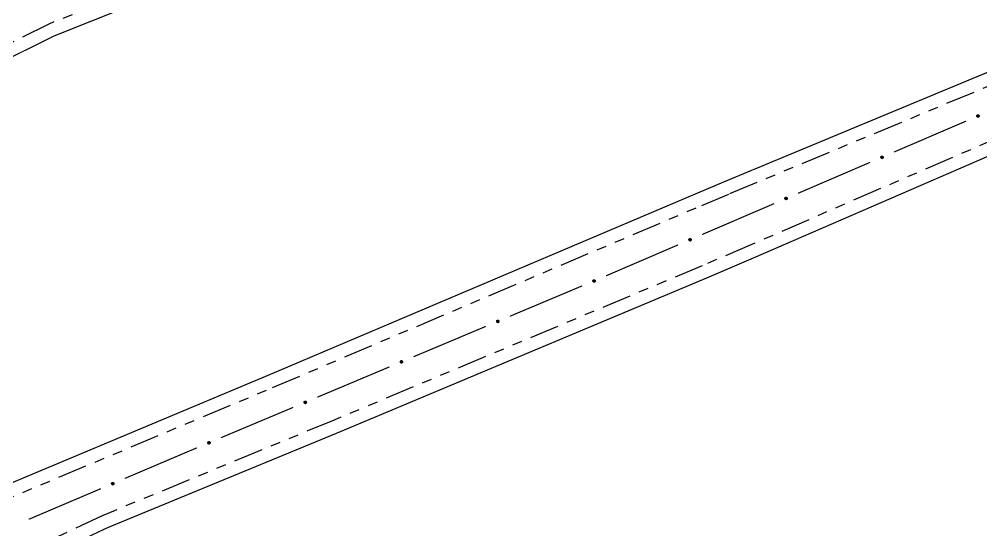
# Model space of a CAD drawing. Extents: x 212200 to 214553, y 4880545 to 4882659.
# Drawn here: x 212517.2 to 212664.5, y 4881644.5 to 4881722.6 of the extents above; entities that cross this region are included whole.
import ezdxf

# ---------------------------------------------------------------- set-up
doc = ezdxf.new("R2010")
doc.units = 0
doc.header["$LTSCALE"] = 1.5
doc.header["$MEASUREMENT"] = 0
doc.linetypes.add('TRACO_12', pattern=[2.5, 2, -0.5])
doc.linetypes.add('TRACO_25', pattern=[8, 3, -1, 1, -1, 1, -1])
for name, color, linetype in [('RU-QUADRA', 210, 'CONTINUOUS'), ('SV-EIXO-RUA-N-PAV', 6, 'CONTINUOUS'), ('SV-RUA-NAO-PAV', 7, 'CONTINUOUS')]:
    doc.layers.add(name, color=color, linetype=linetype)

msp = doc.modelspace()

# ---------------------------------------------------------------- linework, layer by layer
at = {"layer": 'RU-QUADRA', "linetype": 'TRACO_12', "const_width": 0.18, "flags": 128}
for points in [[(212620.990312, 4881695.957654), (212625.324311, 4881697.790518), (212678.896658, 4881720.046469), (212679.972026, 4881721.194836), (212679.956095, 4881722.520858), (212657.461767, 4881774.757749), (212656.317747, 4881776.445866), (212654.906221, 4881776.397201), (212637.313653, 4881768.669376), (212622.081252, 4881762.098899), (212589.592756, 4881748.79428), (212574.060263, 4881741.801634), (212557.996863, 4881735.200371), (212542.827281, 4881728.144239), (212522.567166, 4881720.069064), (212510.879114, 4881714.272446), (212490.158153, 4881705.510857), (212490.195579, 4881705.885894), (212496.28622, 4881690.800515), (212512.540057, 4881649.843124), (212511.972811, 4881649.93192), (212555.262959, 4881668.080144)], [(212621.514243, 4881616.767795), (212637.44105, 4881624.058091), (212706.951488, 4881653.085227), (212708.0979, 4881654.150289), (212707.979363, 4881655.811787), (212686.173619, 4881707.118705), (212684.704969, 4881709.118013), (212682.661342, 4881709.024064), (212630.339986, 4881686.35951), (212622.612242, 4881683.047441), (212566.219835, 4881659.402928), (212530.752008, 4881644.784216), (212518.039436, 4881638.809736), (212541.781915, 4881583.363192), (212610.347393, 4881612.381162)]]:
    msp.add_lwpolyline(points, close=True, dxfattribs=at)
at = {"layer": 'SV-EIXO-RUA-N-PAV', "const_width": 0.18}
for points in [[(212651.232216, 4881702.294046), (212662.258033, 4881707.030222)], [(212636.531127, 4881695.979145), (212647.556944, 4881700.715321)], [(212621.830037, 4881689.664245), (212632.855854, 4881694.40042)], [(212607.128948, 4881683.349344), (212618.154765, 4881688.085519)], [(212592.378651, 4881677.150271), (212603.441917, 4881681.798296)], [(212577.627629, 4881670.952905), (212588.690895, 4881675.60093)], [(212562.876607, 4881664.755539), (212573.939873, 4881669.403564)], [(212548.125584, 4881658.558173), (212559.188851, 4881663.206198)], [(212543.196201, 4881656.487185), (212544.437829, 4881657.008832)], [(212533.39205, 4881652.319429), (212542.595023, 4881656.231624)], [(212542.595023, 4881656.231624), (212543.196201, 4881656.487185)], [(212518.667291, 4881646.059916), (212529.71086, 4881650.754551)]]:
    msp.add_lwpolyline(points, dxfattribs=at)
at = {"layer": 'SV-EIXO-RUA-N-PAV'}
for points in [[(212663.920206, 4881707.864021), (212663.937687, 4881707.909698), (212663.962052, 4881707.945381), (212663.990939, 4881707.969294), (212664.021976, 4881707.983769), (212664.055396, 4881707.995001), (212664.091588, 4881707.998891), (212664.132715, 4881707.994311), (212664.178659, 4881707.977097), (212664.213572, 4881707.949735), (212664.238531, 4881707.922669), (212664.255488, 4881707.891174), (212664.265855, 4881707.858526), (212664.268653, 4881707.820797), (212664.263605, 4881707.779165), (212664.245177, 4881707.733385), (212664.221051, 4881707.698567), (212664.192502, 4881707.676171), (212664.160732, 4881707.659324), (212664.126476, 4881707.648266), (212664.090926, 4881707.644652), (212664.049018, 4881707.64981), (212664.004075, 4881707.668597), (212663.969072, 4881707.692264), (212663.946282, 4881707.72049), (212663.9304, 4881707.752142), (212663.918727, 4881707.785524), (212663.913302, 4881707.821743), (212663.920206, 4881707.864021)], [(212649.219117, 4881701.54912), (212649.236598, 4881701.594797), (212649.260962, 4881701.63048), (212649.28985, 4881701.654393), (212649.320886, 4881701.668868), (212649.354306, 4881701.6801), (212649.390499, 4881701.68399), (212649.431626, 4881701.67941), (212649.47757, 4881701.662196), (212649.512483, 4881701.634834), (212649.537442, 4881701.607768), (212649.554399, 4881701.576274), (212649.564766, 4881701.543625), (212649.567564, 4881701.505896), (212649.562516, 4881701.464264), (212649.544088, 4881701.418485), (212649.519962, 4881701.383666), (212649.491413, 4881701.36127), (212649.459643, 4881701.344423), (212649.425387, 4881701.333365), (212649.389837, 4881701.329751), (212649.347929, 4881701.334909), (212649.302986, 4881701.353696), (212649.267983, 4881701.377363), (212649.245193, 4881701.405589), (212649.229311, 4881701.437241), (212649.217638, 4881701.470624), (212649.212212, 4881701.506843), (212649.219117, 4881701.54912)], [(212634.518028, 4881695.234219), (212634.535509, 4881695.279896), (212634.559873, 4881695.315579), (212634.58876, 4881695.339492), (212634.619797, 4881695.353967), (212634.653217, 4881695.365199), (212634.68941, 4881695.369089), (212634.730536, 4881695.364509), (212634.77648, 4881695.347295), (212634.811394, 4881695.319933), (212634.836353, 4881695.292867), (212634.853309, 4881695.261373), (212634.863677, 4881695.228724), (212634.866475, 4881695.190995), (212634.861426, 4881695.149363), (212634.842999, 4881695.103584), (212634.818872, 4881695.068765), (212634.790324, 4881695.046369), (212634.758554, 4881695.029522), (212634.724297, 4881695.018464), (212634.688748, 4881695.01485), (212634.64684, 4881695.020008), (212634.601896, 4881695.038795), (212634.566894, 4881695.062462), (212634.544103, 4881695.090688), (212634.528222, 4881695.12234), (212634.516549, 4881695.155723), (212634.511123, 4881695.191942), (212634.518028, 4881695.234219)], [(212619.816938, 4881688.919318), (212619.834419, 4881688.964996), (212619.858784, 4881689.000679), (212619.887671, 4881689.024591), (212619.918708, 4881689.039066), (212619.952128, 4881689.050298), (212619.988321, 4881689.054188), (212620.029447, 4881689.049608), (212620.075391, 4881689.032394), (212620.110304, 4881689.005032), (212620.135263, 4881688.977966), (212620.15222, 4881688.946472), (212620.162587, 4881688.913823), (212620.165385, 4881688.876094), (212620.160337, 4881688.834462), (212620.141909, 4881688.788683), (212620.117783, 4881688.753864), (212620.089235, 4881688.731468), (212620.057465, 4881688.714621), (212620.023208, 4881688.703563), (212619.987658, 4881688.699949), (212619.94575, 4881688.705108), (212619.900807, 4881688.723894), (212619.865805, 4881688.747561), (212619.843014, 4881688.775787), (212619.827133, 4881688.807439), (212619.815459, 4881688.840822), (212619.810034, 4881688.877041), (212619.816938, 4881688.919318)], [(212605.110692, 4881682.618802), (212605.128538, 4881682.664338), (212605.153186, 4881682.699826), (212605.182263, 4881682.723507), (212605.213415, 4881682.737734), (212605.246923, 4881682.748699), (212605.283146, 4881682.7523), (212605.324234, 4881682.747392), (212605.370039, 4881682.729812), (212605.404733, 4881682.702172), (212605.429475, 4881682.674907), (212605.44618, 4881682.643279), (212605.456287, 4881682.610548), (212605.458783, 4881682.572799), (212605.453403, 4881682.531208), (212605.434611, 4881682.485577), (212605.410207, 4881682.450952), (212605.381481, 4881682.428785), (212605.349577, 4881682.412192), (212605.315234, 4881682.401408), (212605.279656, 4881682.398077), (212605.237791, 4881682.40357), (212605.192999, 4881682.422715), (212605.158186, 4881682.44666), (212605.135622, 4881682.475068), (212605.119993, 4881682.506845), (212605.108587, 4881682.54032), (212605.103451, 4881682.576581), (212605.110692, 4881682.618802)], [(212590.35967, 4881676.421436), (212590.377515, 4881676.466972), (212590.402164, 4881676.50246), (212590.431241, 4881676.526141), (212590.462392, 4881676.540368), (212590.495901, 4881676.551333), (212590.532124, 4881676.554934), (212590.573212, 4881676.550026), (212590.619017, 4881676.532445), (212590.653711, 4881676.504806), (212590.678453, 4881676.477541), (212590.695158, 4881676.445913), (212590.705265, 4881676.413182), (212590.707761, 4881676.375433), (212590.702381, 4881676.333842), (212590.683588, 4881676.288211), (212590.659185, 4881676.253586), (212590.630459, 4881676.231419), (212590.598555, 4881676.214826), (212590.564211, 4881676.204042), (212590.528634, 4881676.200711), (212590.486769, 4881676.206204), (212590.441977, 4881676.225349), (212590.407164, 4881676.249294), (212590.3846, 4881676.277702), (212590.368971, 4881676.309479), (212590.357565, 4881676.342954), (212590.352429, 4881676.379215), (212590.35967, 4881676.421436)], [(212575.608648, 4881670.22407), (212575.626493, 4881670.269606), (212575.651142, 4881670.305094), (212575.680219, 4881670.328775), (212575.71137, 4881670.343002), (212575.744879, 4881670.353967), (212575.781101, 4881670.357568), (212575.82219, 4881670.35266), (212575.867995, 4881670.335079), (212575.902689, 4881670.30744), (212575.927431, 4881670.280175), (212575.944136, 4881670.248547), (212575.954242, 4881670.215816), (212575.956739, 4881670.178067), (212575.951359, 4881670.136476), (212575.932566, 4881670.090845), (212575.908163, 4881670.05622), (212575.879437, 4881670.034053), (212575.847533, 4881670.01746), (212575.813189, 4881670.006676), (212575.777612, 4881670.003345), (212575.735746, 4881670.008838), (212575.690954, 4881670.027983), (212575.656142, 4881670.051928), (212575.633577, 4881670.080336), (212575.617949, 4881670.112113), (212575.606543, 4881670.145588), (212575.601407, 4881670.181849), (212575.608648, 4881670.22407)], [(212560.857626, 4881664.026704), (212560.875471, 4881664.07224), (212560.90012, 4881664.107728), (212560.929197, 4881664.131409), (212560.960348, 4881664.145635), (212560.993857, 4881664.1566), (212561.030079, 4881664.160202), (212561.071168, 4881664.155294), (212561.116973, 4881664.137713), (212561.151667, 4881664.110074), (212561.176409, 4881664.082809), (212561.193114, 4881664.051181), (212561.20322, 4881664.01845), (212561.205717, 4881663.980701), (212561.200337, 4881663.93911), (212561.181544, 4881663.893479), (212561.157141, 4881663.858854), (212561.128414, 4881663.836687), (212561.096511, 4881663.820094), (212561.062167, 4881663.80931), (212561.02659, 4881663.805979), (212560.984724, 4881663.811472), (212560.939932, 4881663.830617), (212560.90512, 4881663.854562), (212560.882555, 4881663.88297), (212560.866927, 4881663.914747), (212560.855521, 4881663.948222), (212560.850384, 4881663.984483), (212560.857626, 4881664.026704)], [(212546.106604, 4881657.829338), (212546.124449, 4881657.874874), (212546.149098, 4881657.910362), (212546.178175, 4881657.934043), (212546.209326, 4881657.948269), (212546.242835, 4881657.959234), (212546.279057, 4881657.962836), (212546.320146, 4881657.957928), (212546.365951, 4881657.940347), (212546.400645, 4881657.912708), (212546.425387, 4881657.885443), (212546.442092, 4881657.853815), (212546.452198, 4881657.821084), (212546.454695, 4881657.783335), (212546.449314, 4881657.741744), (212546.430522, 4881657.696113), (212546.406119, 4881657.661488), (212546.377392, 4881657.639321), (212546.345489, 4881657.622728), (212546.311145, 4881657.611944), (212546.275568, 4881657.608613), (212546.233702, 4881657.614106), (212546.18891, 4881657.633251), (212546.154098, 4881657.657196), (212546.131533, 4881657.685604), (212546.115905, 4881657.717381), (212546.104498, 4881657.750856), (212546.099362, 4881657.787117), (212546.106604, 4881657.829338)], [(212531.37616, 4881651.582086), (212531.393813, 4881651.627697), (212531.418312, 4881651.663288), (212531.447289, 4881651.687092), (212531.47838, 4881651.70145), (212531.511842, 4881651.712556), (212531.548049, 4881651.71631), (212531.589158, 4881651.711575), (212531.635037, 4881651.694188), (212531.669847, 4881651.666695), (212531.694704, 4881651.639535), (212531.711542, 4881651.607977), (212531.721786, 4881651.57529), (212531.724442, 4881651.537551), (212531.719237, 4881651.495938), (212531.700637, 4881651.450228), (212531.67638, 4881651.4155), (212531.647747, 4881651.393212), (212531.615914, 4881651.376485), (212531.581616, 4881651.365556), (212531.546053, 4881651.362076), (212531.504165, 4881651.367392), (212531.459293, 4881651.386348), (212531.42438, 4881651.410146), (212531.401695, 4881651.438458), (212531.385933, 4881651.470169), (212531.374386, 4881651.503596), (212531.369097, 4881651.539835), (212531.37616, 4881651.582086)]]:
    msp.add_lwpolyline(points, close=True, dxfattribs=at)
for points in [[(212663.913302, 4881707.821743), (212664.178659, 4881707.977097)], [(212663.918236, 4881707.841562), (212664.153191, 4881707.982585)], [(212663.918727, 4881707.785524), (212664.213572, 4881707.949735)], [(212663.920206, 4881707.864021), (212664.132715, 4881707.994311)], [(212663.920416, 4881707.805371), (212664.19173, 4881707.962012)], [(212663.927611, 4881707.771334), (212664.220777, 4881707.935877)], [(212663.9304, 4881707.752142), (212664.238531, 4881707.922669)], [(212663.930739, 4881707.888515), (212664.105523, 4881707.993295)], [(212663.937687, 4881707.909698), (212664.091588, 4881707.998891)], [(212663.940898, 4881707.736945), (212664.246425, 4881707.903827)], [(212663.946282, 4881707.72049), (212664.255488, 4881707.891174)], [(212663.951489, 4881707.930099), (212664.065748, 4881707.992546)], [(212663.96117, 4881707.70704), (212664.258097, 4881707.873198)], [(212663.962052, 4881707.945381), (212664.055396, 4881707.995001)], [(212663.969072, 4881707.692264), (212664.265855, 4881707.858526)], [(212663.988963, 4881707.680367), (212664.263323, 4881707.836831)], [(212664.004075, 4881707.668597), (212664.268653, 4881707.820797)], [(212664.029471, 4881707.662125), (212664.263534, 4881707.798309)], [(212664.049018, 4881707.64981), (212664.263605, 4881707.779165)], [(212664.074093, 4881707.651591), (212664.247446, 4881707.752787)], [(212664.090926, 4881707.644652), (212664.245177, 4881707.733385)], [(212664.112438, 4881707.648756), (212664.227412, 4881707.712994)], [(212664.126476, 4881707.648266), (212664.221051, 4881707.698567)], [(212649.212212, 4881701.506843), (212649.47757, 4881701.662196)], [(212649.217147, 4881701.526661), (212649.452102, 4881701.667684)], [(212649.217638, 4881701.470624), (212649.512483, 4881701.634834)], [(212649.219117, 4881701.54912), (212649.431626, 4881701.67941)], [(212649.219327, 4881701.49047), (212649.490641, 4881701.647111)], [(212649.226522, 4881701.456434), (212649.519688, 4881701.620976)], [(212649.229311, 4881701.437241), (212649.537442, 4881701.607768)], [(212649.22965, 4881701.573614), (212649.404434, 4881701.678394)], [(212649.236598, 4881701.594797), (212649.390499, 4881701.68399)], [(212649.239809, 4881701.422044), (212649.545336, 4881701.588926)], [(212649.245193, 4881701.405589), (212649.554399, 4881701.576274)], [(212649.250399, 4881701.615199), (212649.364658, 4881701.677645)], [(212649.26008, 4881701.392139), (212649.557007, 4881701.558297)], [(212649.260962, 4881701.63048), (212649.354306, 4881701.6801)], [(212649.267983, 4881701.377363), (212649.564766, 4881701.543625)], [(212649.287874, 4881701.365466), (212649.562233, 4881701.52193)], [(212649.302986, 4881701.353696), (212649.567564, 4881701.505896)], [(212649.328381, 4881701.347224), (212649.562445, 4881701.483408)], [(212649.347929, 4881701.334909), (212649.562516, 4881701.464264)], [(212649.373004, 4881701.33669), (212649.546357, 4881701.437886)], [(212649.389837, 4881701.329751), (212649.544088, 4881701.418485)], [(212649.411349, 4881701.333855), (212649.526323, 4881701.398093)], [(212649.425387, 4881701.333365), (212649.519962, 4881701.383666)], [(212634.511123, 4881695.191942), (212634.77648, 4881695.347295)], [(212634.516058, 4881695.21176), (212634.751013, 4881695.352783)], [(212634.516549, 4881695.155723), (212634.811394, 4881695.319933)], [(212634.518028, 4881695.234219), (212634.730536, 4881695.364509)], [(212634.518238, 4881695.175569), (212634.789551, 4881695.33221)], [(212634.525433, 4881695.141533), (212634.818599, 4881695.306075)], [(212634.528222, 4881695.12234), (212634.836353, 4881695.292867)], [(212634.528561, 4881695.258713), (212634.703344, 4881695.363493)], [(212634.535509, 4881695.279896), (212634.68941, 4881695.369089)], [(212634.53872, 4881695.107143), (212634.844247, 4881695.274025)], [(212634.544103, 4881695.090688), (212634.853309, 4881695.261373)], [(212634.54931, 4881695.300298), (212634.663569, 4881695.362744)], [(212634.558991, 4881695.077238), (212634.855918, 4881695.243396)], [(212634.559873, 4881695.315579), (212634.653217, 4881695.365199)], [(212634.566894, 4881695.062462), (212634.863677, 4881695.228724)], [(212634.586785, 4881695.050565), (212634.861144, 4881695.207029)], [(212634.601896, 4881695.038795), (212634.866475, 4881695.190995)], [(212634.627292, 4881695.032323), (212634.861355, 4881695.168508)], [(212634.64684, 4881695.020008), (212634.861426, 4881695.149363)], [(212634.671914, 4881695.021789), (212634.845268, 4881695.122985)], [(212634.688748, 4881695.01485), (212634.842999, 4881695.103584)], [(212634.710259, 4881695.018954), (212634.825234, 4881695.083192)], [(212634.724297, 4881695.018464), (212634.818872, 4881695.068765)], [(212619.810034, 4881688.877041), (212620.075391, 4881689.032394)], [(212619.814968, 4881688.896859), (212620.049923, 4881689.037882)], [(212619.815459, 4881688.840822), (212620.110304, 4881689.005032)], [(212619.816938, 4881688.919318), (212620.029447, 4881689.049608)], [(212619.817148, 4881688.860668), (212620.088462, 4881689.017309)], [(212619.824343, 4881688.826632), (212620.117509, 4881688.991174)], [(212619.827133, 4881688.807439), (212620.135263, 4881688.977966)], [(212619.827471, 4881688.943812), (212620.002255, 4881689.048592)], [(212619.834419, 4881688.964996), (212619.988321, 4881689.054188)], [(212619.837631, 4881688.792242), (212620.143157, 4881688.959124)], [(212619.843014, 4881688.775787), (212620.15222, 4881688.946472)], [(212619.848221, 4881688.985397), (212619.96248, 4881689.047843)], [(212619.857902, 4881688.762337), (212620.154829, 4881688.928495)], [(212619.858784, 4881689.000679), (212619.952128, 4881689.050298)], [(212619.865805, 4881688.747561), (212620.162587, 4881688.913823)], [(212619.885695, 4881688.735664), (212620.160055, 4881688.892128)], [(212619.900807, 4881688.723894), (212620.165385, 4881688.876094)], [(212619.926203, 4881688.717422), (212620.160266, 4881688.853607)], [(212619.94575, 4881688.705108), (212620.160337, 4881688.834462)], [(212619.970825, 4881688.706888), (212620.144178, 4881688.808084)], [(212619.987658, 4881688.699949), (212620.141909, 4881688.788683)], [(212620.00917, 4881688.704053), (212620.124144, 4881688.768291)], [(212620.023208, 4881688.703563), (212620.117783, 4881688.753864)], [(212605.103451, 4881682.576581), (212605.370039, 4881682.729812)], [(212605.108543, 4881682.596359), (212605.344616, 4881682.735502)], [(212605.108587, 4881682.54032), (212605.404733, 4881682.702172)], [(212605.110434, 4881682.560152), (212605.38299, 4881682.714623)], [(212605.110692, 4881682.618802), (212605.324234, 4881682.747392)], [(212605.117358, 4881682.526059), (212605.411827, 4881682.688257)], [(212605.119993, 4881682.506845), (212605.429475, 4881682.674907)], [(212605.121421, 4881682.643211), (212605.297035, 4881682.746593)], [(212605.128538, 4881682.664338), (212605.283146, 4881682.7523)], [(212605.13037, 4881682.491565), (212605.437219, 4881682.656003)], [(212605.135622, 4881682.475068), (212605.44618, 4881682.643279)], [(212605.142501, 4881682.684629), (212605.257255, 4881682.746161)], [(212605.150402, 4881682.461499), (212605.448645, 4881682.625282)], [(212605.153186, 4881682.699826), (212605.246923, 4881682.748699)], [(212605.158186, 4881682.44666), (212605.456287, 4881682.610548)], [(212605.177981, 4881682.434605), (212605.453581, 4881682.588874)], [(212605.192999, 4881682.422715), (212605.458783, 4881682.572799)], [(212605.218342, 4881682.41604), (212605.453485, 4881682.550352)], [(212605.237791, 4881682.40357), (212605.453403, 4881682.531208)], [(212605.262879, 4881682.40515), (212605.437034, 4881682.50496)], [(212605.279656, 4881682.398077), (212605.434611, 4881682.485577)], [(212605.3012, 4881682.402009), (212605.416683, 4881682.465328)], [(212605.315234, 4881682.401408), (212605.410207, 4881682.450952)], [(212590.352429, 4881676.379215), (212590.619017, 4881676.532445)], [(212590.357521, 4881676.398993), (212590.593594, 4881676.538136)], [(212590.357565, 4881676.342954), (212590.653711, 4881676.504806)], [(212590.359412, 4881676.362786), (212590.631967, 4881676.517257)], [(212590.35967, 4881676.421436), (212590.573212, 4881676.550026)], [(212590.366335, 4881676.328693), (212590.660805, 4881676.490891)], [(212590.368971, 4881676.309479), (212590.678453, 4881676.477541)], [(212590.370399, 4881676.445845), (212590.546013, 4881676.549227)], [(212590.377515, 4881676.466972), (212590.532124, 4881676.554934)], [(212590.379348, 4881676.294199), (212590.686197, 4881676.458637)], [(212590.3846, 4881676.277702), (212590.695158, 4881676.445913)], [(212590.391479, 4881676.487263), (212590.506233, 4881676.548795)], [(212590.399379, 4881676.264133), (212590.697623, 4881676.427916)], [(212590.402164, 4881676.50246), (212590.495901, 4881676.551333)], [(212590.407164, 4881676.249294), (212590.705265, 4881676.413182)], [(212590.426959, 4881676.237239), (212590.702559, 4881676.391508)], [(212590.441977, 4881676.225349), (212590.707761, 4881676.375433)], [(212590.46732, 4881676.218674), (212590.702463, 4881676.352986)], [(212590.486769, 4881676.206204), (212590.702381, 4881676.333842)], [(212590.511857, 4881676.207784), (212590.686012, 4881676.307594)], [(212590.528634, 4881676.200711), (212590.683588, 4881676.288211)], [(212590.550178, 4881676.204643), (212590.665661, 4881676.267962)], [(212590.564211, 4881676.204042), (212590.659185, 4881676.253586)], [(212575.601407, 4881670.181849), (212575.867995, 4881670.335079)], [(212575.606499, 4881670.201627), (212575.842572, 4881670.34077)], [(212575.606543, 4881670.145588), (212575.902689, 4881670.30744)], [(212575.60839, 4881670.16542), (212575.880945, 4881670.319891)], [(212575.608648, 4881670.22407), (212575.82219, 4881670.35266)], [(212575.615313, 4881670.131327), (212575.909783, 4881670.293525)], [(212575.617949, 4881670.112113), (212575.927431, 4881670.280175)], [(212575.619376, 4881670.248479), (212575.794991, 4881670.351861)], [(212575.626493, 4881670.269606), (212575.781101, 4881670.357568)], [(212575.628326, 4881670.096833), (212575.935174, 4881670.261271)], [(212575.633577, 4881670.080336), (212575.944136, 4881670.248547)], [(212575.640457, 4881670.289897), (212575.755211, 4881670.351429)], [(212575.648357, 4881670.066767), (212575.946601, 4881670.23055)], [(212575.651142, 4881670.305094), (212575.744879, 4881670.353967)], [(212575.656142, 4881670.051928), (212575.954242, 4881670.215816)], [(212575.675937, 4881670.039873), (212575.951537, 4881670.194142)], [(212575.690954, 4881670.027983), (212575.956739, 4881670.178067)], [(212575.716298, 4881670.021308), (212575.95144, 4881670.15562)], [(212575.735746, 4881670.008838), (212575.951359, 4881670.136476)], [(212575.760835, 4881670.010418), (212575.93499, 4881670.110227)], [(212575.777612, 4881670.003345), (212575.932566, 4881670.090845)], [(212575.799156, 4881670.007277), (212575.914639, 4881670.070596)], [(212575.813189, 4881670.006676), (212575.908163, 4881670.05622)], [(212560.850384, 4881663.984483), (212561.116973, 4881664.137713)], [(212560.855477, 4881664.004261), (212561.09155, 4881664.143404)], [(212560.855521, 4881663.948222), (212561.151667, 4881664.110074)], [(212560.857368, 4881663.968054), (212561.129923, 4881664.122525)], [(212560.857626, 4881664.026704), (212561.071168, 4881664.155294)], [(212560.864291, 4881663.933961), (212561.158761, 4881664.096159)], [(212560.866927, 4881663.914747), (212561.176409, 4881664.082809)], [(212560.868354, 4881664.051113), (212561.043969, 4881664.154495)], [(212560.875471, 4881664.07224), (212561.030079, 4881664.160202)], [(212560.877303, 4881663.899467), (212561.184152, 4881664.063905)], [(212560.882555, 4881663.88297), (212561.193114, 4881664.051181)], [(212560.889435, 4881664.092531), (212561.004189, 4881664.154063)], [(212560.90012, 4881664.107728), (212560.993857, 4881664.1566)], [(212560.897335, 4881663.869401), (212561.195579, 4881664.033184)], [(212560.90512, 4881663.854562), (212561.20322, 4881664.01845)], [(212560.924915, 4881663.842507), (212561.200515, 4881663.996776)], [(212560.939932, 4881663.830617), (212561.205717, 4881663.980701)], [(212560.965276, 4881663.823942), (212561.200418, 4881663.958254)], [(212560.984724, 4881663.811472), (212561.200337, 4881663.93911)], [(212561.009812, 4881663.813052), (212561.183968, 4881663.912861)], [(212561.02659, 4881663.805979), (212561.181544, 4881663.893479)], [(212561.048134, 4881663.809911), (212561.163617, 4881663.87323)], [(212561.062167, 4881663.80931), (212561.157141, 4881663.858854)], [(212546.099362, 4881657.787117), (212546.365951, 4881657.940347)], [(212546.104455, 4881657.806895), (212546.340528, 4881657.946038)], [(212546.104498, 4881657.750856), (212546.400645, 4881657.912708)], [(212546.106346, 4881657.770688), (212546.378901, 4881657.925159)], [(212546.106604, 4881657.829338), (212546.320146, 4881657.957928)], [(212546.113269, 4881657.736595), (212546.407739, 4881657.898793)], [(212546.115905, 4881657.717381), (212546.425387, 4881657.885443)], [(212546.117332, 4881657.853747), (212546.292946, 4881657.957129)], [(212546.124449, 4881657.874874), (212546.279057, 4881657.962836)], [(212546.126281, 4881657.702101), (212546.43313, 4881657.866539)], [(212546.131533, 4881657.685604), (212546.442092, 4881657.853815)], [(212546.138413, 4881657.895165), (212546.253166, 4881657.956697)], [(212546.146313, 4881657.672035), (212546.444557, 4881657.835818)], [(212546.149098, 4881657.910362), (212546.242835, 4881657.959234)], [(212546.154098, 4881657.657196), (212546.452198, 4881657.821084)], [(212546.173893, 4881657.645141), (212546.449493, 4881657.79941)], [(212546.18891, 4881657.633251), (212546.454695, 4881657.783335)], [(212546.214254, 4881657.626576), (212546.449396, 4881657.760888)], [(212546.233702, 4881657.614106), (212546.449314, 4881657.741744)], [(212546.25879, 4881657.615686), (212546.432946, 4881657.715495)], [(212546.275568, 4881657.608613), (212546.430522, 4881657.696113)], [(212546.297111, 4881657.612545), (212546.412595, 4881657.675864)], [(212546.311145, 4881657.611944), (212546.406119, 4881657.661488)], [(212531.369097, 4881651.539835), (212531.635037, 4881651.694188)], [(212531.374106, 4881651.559634), (212531.60959, 4881651.699772)], [(212531.374386, 4881651.503596), (212531.669847, 4881651.666695)], [(212531.37615, 4881651.523436), (212531.648051, 4881651.679054)], [(212531.37616, 4881651.582086), (212531.589158, 4881651.711575)], [(212531.383216, 4881651.489372), (212531.677, 4881651.65281)], [(212531.385933, 4881651.470169), (212531.694704, 4881651.639535)], [(212531.386785, 4881651.60654), (212531.561962, 4881651.710662)], [(212531.393813, 4881651.627697), (212531.548049, 4881651.71631)], [(212531.396374, 4881651.454933), (212531.702527, 4881651.620664)], [(212531.401695, 4881651.438458), (212531.711542, 4881651.607977)], [(212531.407691, 4881651.648046), (212531.522184, 4881651.710062)], [(212531.416532, 4881651.424952), (212531.714083, 4881651.589991)], [(212531.418312, 4881651.663288), (212531.511842, 4881651.712556)], [(212531.42438, 4881651.410146), (212531.721786, 4881651.57529)], [(212531.444225, 4881651.398174), (212531.719172, 4881651.553605)], [(212531.459293, 4881651.386348), (212531.724442, 4881651.537551)], [(212531.484664, 4881651.37978), (212531.719238, 4881651.515083)], [(212531.504165, 4881651.367392), (212531.719237, 4881651.495938)], [(212531.529246, 4881651.369078), (212531.702979, 4881651.469621)], [(212531.546053, 4881651.362076), (212531.700637, 4881651.450228)], [(212531.56758, 4881651.366099), (212531.682795, 4881651.429904)], [(212531.581616, 4881651.365556), (212531.67638, 4881651.4155)]]:
    msp.add_lwpolyline(points, dxfattribs=at)
at = {"layer": 'SV-RUA-NAO-PAV', "linetype": 'TRACO_25'}
for points in [[(212621.770287, 4881694.116013, 11.603174), (212626.097471, 4881695.945995, 11.744411), (212680.061936, 4881718.364847, 11.774675), (212681.981543, 4881720.41476, 11.421585), (212681.951148, 4881722.944667, 11.421585), (212659.223727, 4881775.722851, 9.151721), (212657.353365, 4881778.48276, 9.000397), (212654.453489, 4881778.382781, 8.838984), (212636.515396, 4881770.503178, 8.193334), (212621.306142, 4881763.942685, 8.193334), (212588.80304, 4881750.632085, 9.931633), (212573.269428, 4881743.638935, 8.586101), (212557.194587, 4881737.03297, 9.458205), (212542.034652, 4881729.981326, 8.162507), (212521.751271, 4881721.896878, 8.885108), (212510.044597, 4881716.091025, 7.390071), (212488.285913, 4881706.890647, 10.305392), (212488.156527, 4881705.594109, 10.305392), (212494.429445, 4881690.057263, 9.557875), (212511.102373, 4881648.043821, 10.130972), (212512.223405, 4881647.868337, 10.130972), (212556.040055, 4881666.237282, 12.124353)], [(212622.296668, 4881614.926374, 12.682621), (212638.242828, 4881622.225528, 12.682621), (212708.051387, 4881651.377157, 12.75324), (212710.161, 4881653.337072, 12.733063), (212709.950546, 4881656.286964, 12.63218), (212687.923248, 4881708.115179, 11.915912), (212685.682854, 4881711.16508, 11.80494), (212682.203009, 4881711.005106, 11.885647), (212629.548557, 4881688.196261, 11.693969), (212621.831621, 4881684.888825, 11.693969), (212565.452087, 4881661.249709, 12.373527), (212529.945131, 4881646.614869, 11.077828), (212515.440526, 4881639.798194, 10.280476), (212540.727332, 4881580.745138, 13.096128), (212611.102897, 4881610.529165, 13.494804)]]:
    msp.add_polyline3d(points, close=True, dxfattribs=at)

doc.saveas('drawing.dxf')
